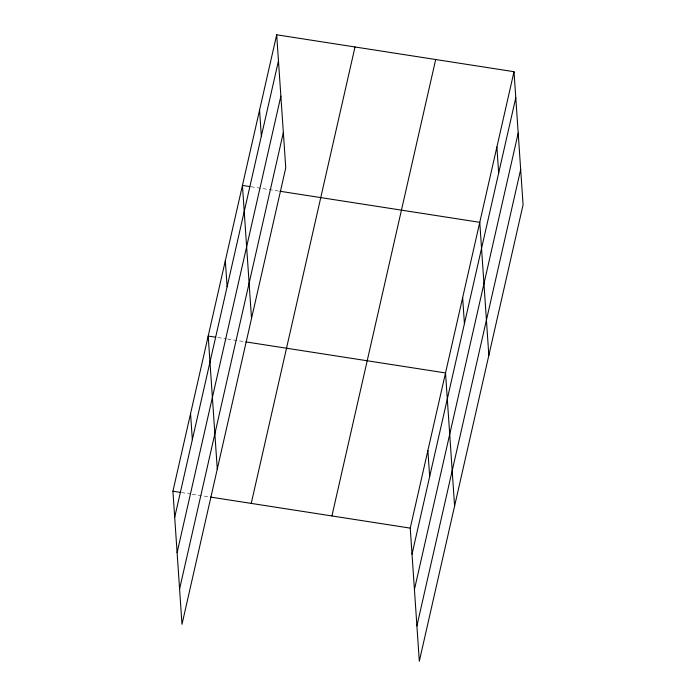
<?xml version="1.0" encoding="UTF-8"?>
<svg xmlns="http://www.w3.org/2000/svg" width="696" height="696" viewBox="0 0 696 696"><rect width="100%" height="100%" fill="white"/><g stroke="black" fill="none" stroke-linecap="round" stroke-linejoin="round"><path stroke-width="0.52" stroke-dasharray="3.48 2.61" d="M251.021 186.754L278.922 191.096M217.857 337.543L226.435 338.874M227.514 339.048L244.679 341.71M181.499 492.559L191.156 494.064M192.226 494.23L209.392 496.9"/><path stroke-width="1.04" d="M276.686 34.8L285.76 167.875L181.987 624.303L172.921 491.228L276.686 34.8L514.013 71.697L523.079 204.772L419.314 661.2L410.24 528.125L514.013 71.697M174.696 517.293L278.461 60.865M177.106 552.607L280.871 96.178M179.585 588.99L283.35 132.562M251.239 503.399L355.004 46.98M331.922 515.945L435.696 59.517M412.015 554.19L515.788 97.762M414.425 589.503L518.198 133.075M416.904 625.887L520.678 169.459M249.951 186.589L242.443 185.423L251.517 318.498M279.992 191.261L479.77 222.32L488.836 355.395M215.708 337.212L208.2 336.046L217.274 469.121M245.749 341.884L445.527 372.934L454.592 506.018M172.921 491.228L180.429 492.394M210.47 497.066L410.24 528.125M496.892 147.004L498.667 173.078M462.649 297.627L464.423 323.692M427.883 450.53L429.658 476.595M259.565 110.107L261.339 136.181M225.321 260.73L227.096 286.796M190.556 413.633L192.34 439.707"/></g></svg>
